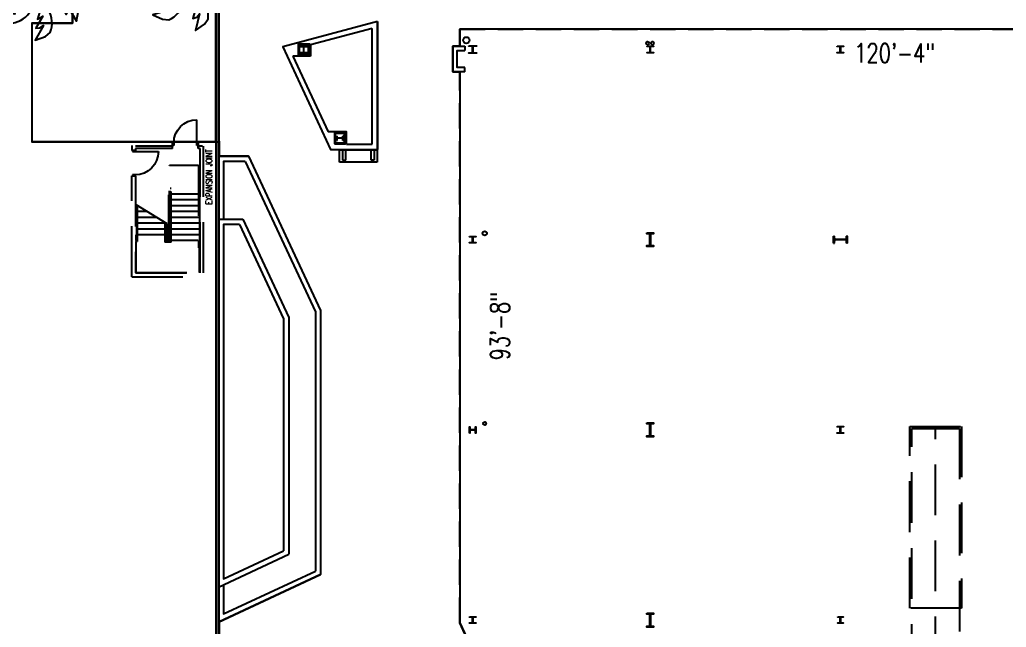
# Model space of a CAD drawing. Extents: x -13345 to 10098, y -1643 to 9113.
# Drawn here: x -11975 to -10108, y 2705 to 3855 of the extents above; entities that cross this region are included whole.
import ezdxf

# ---------------------------------------------------------------- set-up
doc = ezdxf.new("R2010")
doc.units = 0
doc.header["$LTSCALE"] = 192
doc.header["$MEASUREMENT"] = 0
for name, pattern in [('DASHED', [0.75, 0.5, -0.25]), ('DASHED2', [0.375, 0.25, -0.125]), ('pp0002$0$HIDDEN2', [0.1875, 0.125, -0.0625])]:
    doc.linetypes.add(name, pattern=pattern)
doc.layers.get('0').update_dxf_attribs({"linetype": 'CONTINUOUS'})
doc.layers.get('DEFPOINTS').update_dxf_attribs({"linetype": 'CONTINUOUS'})
for name, color, linetype in [('ARCH-DOORS-INTERIOR', 7, 'CONTINUOUS'), ('ARCH-FEATURES', 2, 'CONTINUOUS'), ('ARCH-OPENINGS-ABOVE', 1, 'DASHED'), ('ARCH-SITE-MISC', 8, 'CONTINUOUS'), ('ARCH-WALLS-EXTERIOR', 5, 'CONTINUOUS'), ('DIMENSIONS-TENANT', 7, 'CONTINUOUS'), ('EXPANSION-JOINT', 1, 'CONTINUOUS'), ('STRUCTURAL-COLUMNS', 3, 'CONTINUOUS'), ('TENANT-STOREFRONT-LEASELINE', 3, 'DASHED2'), ('UTILITIES-PLUMB', 2, 'CONTINUOUS')]:
    doc.layers.add(name, color=color, linetype=linetype)
doc.layers.add('COMMON AREA FILL', color=7, linetype='CONTINUOUS', true_color=0xdedede)
doc.styles.add('ATTR', font='romans.shx', dxfattribs={"width": 0.8, "height": 0.10401})
doc.styles.add('SIMPLEX', font='SIMPLEX.shx', dxfattribs={"width": 0.75})
doc.styles.get("Standard").update_dxf_attribs({"font": 'txt.shx', "width": 0.75})
doc.dimstyles.new('LP-SP-MP (without ticks)', dxfattribs={"dimscale": 0, "dimtxt": 36, "dimasz": 12, "dimexe": 8, "dimexo": 8, "dimgap": 8, "dimtad": 1, "dimdec": 0, "dimrnd": 0.0625, "dimzin": 3, "dimdsep": 46, "dimlunit": 4, "dimtxsty": 'Standard', "dimblk1": 'OBLIQUE', "dimblk2": 'OBLIQUE', "dimsah": 1, "dimcen": 0.5, "dimse1": 1, "dimse2": 1, "dimsd1": 1, "dimsd2": 1, "dimclrt": 256, "dimadec": 0, "dimazin": 0, "dimtfac": 6, "dimtdec": 0, "dimtofl": 0, "dimtmove": 0, "dimatfit": 3, "dimldrblk": 'OBLIQUE', "dimfxl": 1, "dimfrac": 2, "dimtolj": 1, "dimtzin": 3, "dimarcsym": 0})

# ---------------------------------------------------------------- blocks, each defined once
blk = doc.blocks.new('051200_053')
at = {"flags": 128}
blk.add_lwpolyline([(-6, 6.1), (6, 6.1), (6, 5.5), (0.9, 5.5, 0.414214), (0.2, 4.7), (0.2, -4.7, 0.414214), (0.9, -5.5), (6, -5.5), (6, -6.1), (-6, -6.1), (-6, -5.5), (-0.9, -5.5, 0.414214), (-0.2, -4.7), (-0.2, 4.7, 0.414214), (-0.9, 5.5), (-6, 5.5)], format="xyb", close=True, dxfattribs=at)
blk = doc.blocks.new('W-Wide Flange-Column - W12X65-1719971-Mall Level - Framing Plan')
at = {"layer": 'STRUCTURAL-COLUMNS'}
blk.add_blockref('051200_053', (0, 0), dxfattribs=at)
blk = doc.blocks.new('051200_179')
at = {"flags": 128}
blk.add_lwpolyline([(-6.6, 13.2), (6.6, 13.2), (6.6, 11.3), (1.3, 11.3, 0.414214), (0.5, 10.5), (0.5, -10.5, 0.414214), (1.3, -11.3), (6.6, -11.3), (6.6, -13.2), (-6.6, -13.2), (-6.6, -11.3), (-1.3, -11.3, 0.414214), (-0.5, -10.5), (-0.5, 10.5, 0.414214), (-1.3, 11.3), (-6.6, 11.3)], format="xyb", close=True, dxfattribs=at)
blk = doc.blocks.new('W-Wide Flange-Column - W24X250-1719972-Mall Level - Framing Plan')
at = {"layer": 'STRUCTURAL-COLUMNS'}
blk.add_blockref('051200_179', (0, 0), dxfattribs=at)
blk = doc.blocks.new('051200_177')
at = {"flags": 128}
blk.add_lwpolyline([(-6.5, 12.9), (6.5, 12.9), (6.5, 11.3), (1.2, 11.3, 0.414214), (0.4, 10.5), (0.4, -10.5, 0.414214), (1.2, -11.3), (6.5, -11.3), (6.5, -12.9), (-6.5, -12.9), (-6.5, -11.3), (-1.2, -11.3, 0.414214), (-0.4, -10.5), (-0.4, 10.5, 0.414214), (-1.2, 11.3), (-6.5, 11.3)], format="xyb", close=True, dxfattribs=at)
blk = doc.blocks.new('W-Wide Flange-Column - W24X207-1719975-Mall Level - Framing Plan')
at = {"layer": 'STRUCTURAL-COLUMNS'}
blk.add_blockref('051200_177', (0, 0), dxfattribs=at)
blk = doc.blocks.new('W12x58')
at = {"flags": 128}
blk.add_lwpolyline([(-5, 6.1), (5, 6.1), (5, 5.5), (0.9, 5.5, 0.414214), (0.2, 4.7), (0.2, -4.7, 0.414214), (0.9, -5.5), (5, -5.5), (5, -6.1), (-5, -6.1), (-5, -5.5), (-0.9, -5.5, 0.414214), (-0.2, -4.7), (-0.2, 4.7, 0.414214), (-0.9, 5.5), (-5, 5.5)], format="xyb", close=True, dxfattribs=at)
blk = doc.blocks.new('W-Wide Flange-Column - W12X58-1719969-Mall Level - Framing Plan')
at = {"layer": 'STRUCTURAL-COLUMNS'}
blk.add_blockref('W12x58', (0, 0), dxfattribs=at)
blk = doc.blocks.new('W12x72')
at = {"flags": 128}
blk.add_lwpolyline([(-6, 6.1), (6, 6.1), (6, 5.5), (0.9, 5.5, 0.414214), (0.2, 4.8), (0.2, -4.7, 0.414214), (0.9, -5.5), (6, -5.5), (6, -6.1), (-6, -6.1), (-6, -5.5), (-0.9, -5.5, 0.414214), (-0.2, -4.7), (-0.2, 4.8, 0.414214), (-0.9, 5.5), (-6, 5.5)], format="xyb", close=True, dxfattribs=at)
blk = doc.blocks.new('W14x90')
at = {"flags": 128}
blk.add_lwpolyline([(-7.3, 7), (7.3, 7), (7.3, 6.3), (0.9, 6.3, 0.414214), (0.2, 5.6), (0.2, -5.6, 0.414214), (0.9, -6.3), (7.3, -6.3), (7.3, -7), (-7.3, -7), (-7.3, -6.3), (-0.9, -6.3, 0.414214), (-0.2, -5.6), (-0.2, 5.6, 0.414214), (-0.9, 6.3), (-7.3, 6.3)], format="xyb", close=True, dxfattribs=at)
blk = doc.blocks.new('24x250 W-Shape End Elev')
at = {"linetype": 'Continuous'}
for p, q in [((-6.5925, 13.17), (-6.5925, 11.28)), ((-6.5925, 13.17), (6.5925, 13.17)), ((-6.5925, 11.28), (-2.16625, 11.28)), ((-0.52, -9.63375), (-0.52, 9.63375)), ((0.52, -9.63375), (0.52, 9.63375)), ((2.16625, 11.28), (6.5925, 11.28)), ((6.5925, 13.17), (6.5925, 11.28)), ((-6.5925, -13.17), (-6.5925, -11.28)), ((-6.5925, -11.28), (-2.16625, -11.28)), ((-6.5925, -13.17), (6.5925, -13.17)), ((2.16625, -11.28), (6.5925, -11.28)), ((6.5925, -13.17), (6.5925, -11.28))]:
    blk.add_line(p, q, dxfattribs=at)
for centre, start, end in [((-2.16625, 9.63375), 0, 90), ((2.16625, 9.63375), 90, 180), ((-2.16625, -9.63375), 270, 0), ((2.16625, -9.63375), 180, 270)]:
    blk.add_arc(centre, 1.64625, start, end, dxfattribs=at)
at = {"style": 'ATTR', "width": 0.8, "flags": 9}
blk.add_attdef('ESTCODE', (0, -13.17), '', height=0.0000659, dxfattribs=at)
blk = doc.blocks.new('12x087 W-Shape End Elev')
at = {"linetype": 'Continuous'}
for p, q in [((-6.0625, 12.53), (6.0625, 12.53)), ((-6.0625, 12.53), (-6.0625, 11.72)), ((-6.0625, 11.72), (-1.040625, 11.72)), ((-6.0625, 0.81), (-1.040625, 0.81)), ((-6.0625, 0), (-6.0625, 0.81)), ((-6.0625, 0), (6.0625, 0)), ((-0.2575, 1.593125), (-0.2575, 10.936875)), ((0.2575, 1.593125), (0.2575, 10.936875)), ((1.040625, 11.72), (6.0625, 11.72)), ((1.040625, 0.81), (6.0625, 0.81)), ((6.0625, 12.53), (6.0625, 11.72)), ((6.0625, 0), (6.0625, 0.81))]:
    blk.add_line(p, q, dxfattribs=at)
for centre, start, end in [((-1.040625, 10.936875), 0, 90), ((-1.040625, 1.593125), 270, 0), ((1.040625, 10.936875), 90, 180), ((1.040625, 1.593125), 180, 270)]:
    blk.add_arc(centre, 0.783125, start, end, dxfattribs=at)
at = {"style": 'ATTR', "width": 0.8, "flags": 9}
blk.add_attdef('ESTCODE', (0, 0), '', height=0.003133, dxfattribs=at)
blk = doc.blocks.new('12x040 W-Shape End Elev')
at = {"linetype": 'Continuous'}
for p, q in [((-4.0025, 11.94), (4.0025, 11.94)), ((-4.0025, 11.94), (-4.0025, 11.425)), ((-4.0025, 11.425), (-0.89375, 11.425)), ((-4.0025, 0.515), (-0.89375, 0.515)), ((-4.0025, 0), (-4.0025, 0.515)), ((-4.0025, 0), (4.0025, 0)), ((-0.1475, 1.26125), (-0.1475, 10.67875)), ((0.1475, 1.26125), (0.1475, 10.67875)), ((0.89375, 11.425), (4.0025, 11.425)), ((0.89375, 0.515), (4.0025, 0.515)), ((4.0025, 11.94), (4.0025, 11.425)), ((4.0025, 0), (4.0025, 0.515))]:
    blk.add_line(p, q, dxfattribs=at)
for centre, start, end in [((-0.89375, 10.67875), 0, 90), ((-0.89375, 1.26125), 270, 0), ((0.89375, 10.67875), 90, 180), ((0.89375, 1.26125), 180, 270)]:
    blk.add_arc(centre, 0.74625, start, end, dxfattribs=at)
at = {"style": 'ATTR', "width": 0.8, "flags": 9}
blk.add_attdef('ESTCODE', (0, 0), '', height=0.00636, dxfattribs=at)
blk = doc.blocks.new('329343_02')
at = {"flags": 128}
for points in [[(-36.8, 41.6), (0, 0), (-11.2, 43.1), (-7.4, 76.6), (-22.3, 64.1), (-7.4, 104.7), (-19.6, 102), (-29.6, 92.1), (-12.2, 143), (-41.7, 126.2), (-54.6, 110.3), (-54.6, 110.3, 0.229515), (-36.8, 41.6)], [(17.6, 52.6), (0, 0), (31.7, 31.2), (62.6, 44.7), (44.4, 51.4), (87, 58.8), (78.5, 68), (65, 71.7), (117.7, 82.1), (88.4, 99.2), (68.3, 102.4), (68.3, 102.4, 0.229515), (17.6, 52.6)], [(-54.4, -11), (0, 0), (-42.9, 11.9), (-70.1, 31.8), (-66.7, 12.8), (-94.4, 45.9), (-98.1, 34), (-94.6, 20.4), (-129.9, 60.9), (-130.1, 27), (-122.8, 7.9), (-122.8, 7.9, 0.229515), (-54.4, -11)], [(-17.6, -52.6), (0, 0), (-31.7, -31.2), (-62.6, -44.7), (-44.4, -51.4), (-87, -58.8), (-78.5, -68), (-65, -71.7), (-117.7, -82.1), (-88.4, -99.2), (-68.3, -102.4), (-68.3, -102.4, 0.229515), (-17.6, -52.6)], [(54.4, 11), (0, 0), (42.9, -11.9), (70.1, -31.8), (66.7, -12.8), (94.4, -45.9), (98.1, -34), (94.6, -20.4), (129.9, -60.9), (130.1, -27), (122.8, -7.9), (122.8, -7.9, 0.229515), (54.4, 11)], [(36.8, -41.6), (0, 0), (11.2, -43.1), (7.4, -76.6), (22.3, -64.1), (7.4, -104.7), (19.6, -102), (29.6, -92.1), (12.2, -143), (41.7, -126.2), (54.6, -110.3), (54.6, -110.3, 0.229515), (36.8, -41.6)]]:
    blk.add_lwpolyline(points, format="xyb", close=True, dxfattribs=at)
blk = doc.blocks.new('*D389')
at = {"layer": 'DEFPOINTS', "color": 0, "transparency": 16777216}
for p in [(-11142.2, 3837), (-11040, 3837), (-11142.2, 2713.4)]:
    blk.add_point(p, dxfattribs=at)
at = {"layer": 'DIMENSIONS-TENANT', "transparency": 16777216, "insert": (-11066, 3275.2), "char_height": 36, "attachment_point": 5, "rotation": 90}
blk.add_mtext('\\A1;93\'-8"', dxfattribs=at)
blk = doc.blocks.new('_OBLIQUE')
at = {"color": 0, "linetype": 'ByBlock'}
blk.add_line((-0.5, -0.5), (0.5, 0.5), dxfattribs=at)
blk = doc.blocks.new('*D390')
at = {"layer": 'DEFPOINTS', "color": 0, "transparency": 16777216}
for p in [(-11142.2, 3837), (-9698.3, 3837), (-9698.3, 3766)]:
    blk.add_point(p, dxfattribs=at)
at = {"layer": 'DIMENSIONS-TENANT', "transparency": 16777216, "insert": (-10319.4, 3792), "char_height": 36, "attachment_point": 5}
blk.add_mtext('\\A1;120\'-4"', dxfattribs=at)
blk = doc.blocks.new('*D391')
at = {"layer": 'DEFPOINTS', "color": 0, "transparency": 16777216}
for p in [(-11142.2, 2713.4), (-10722.7, 1921.8), (-10764.1, 1902.5)]:
    blk.add_point(p, dxfattribs=at)
at = {"layer": 'DIMENSIONS-TENANT', "transparency": 16777216, "insert": (-10928.7, 2425.2), "char_height": 36, "attachment_point": 5, "rotation": 295}
blk.add_mtext('\\A1;74\'-7"', dxfattribs=at)

msp = doc.modelspace()

# ---------------------------------------------------------------- linework, layer by layer
at = {"layer": 'ARCH-DOORS-INTERIOR'}
for p, q in [((-11639.4, 3621.8), (-11639.4, 3665.8)), ((-11685.4, 3616.8), (-11685.4, 3621.8)), ((-11685.4, 3621.8), (-11683.4, 3621.8)), ((-11683.4, 3621.8), (-11683.4, 3616.8)), ((-11639.4, 3616.8), (-11639.4, 3621.8)), ((-11639.4, 3621.8), (-11637.4, 3621.8)), ((-11637.4, 3621.8), (-11637.4, 3616.8)), ((-11761.4, 3607.5), (-11761.4, 3605.5)), ((-11756.4, 3607.5), (-11761.4, 3607.5)), ((-11761.4, 3605.5), (-11756.4, 3605.5)), ((-11756.5, 3605.5), (-11712.5, 3605.5)), ((-11756.4, 3605.5), (-11756.4, 3607.5)), ((-11683.4, 3616.8), (-11685.4, 3616.8)), ((-11637.4, 3616.8), (-11639.4, 3616.8)), ((-11761.4, 3561.5), (-11761.4, 3559.5)), ((-11756.4, 3561.5), (-11761.4, 3561.5)), ((-11761.4, 3559.5), (-11756.4, 3559.5)), ((-11756.4, 3559.5), (-11756.4, 3561.5))]:
    msp.add_line(p, q, dxfattribs=at)
at = {"layer": 'ARCH-DOORS-INTERIOR', "extrusion": (0, 0, -1)}
for centre, start, end in [((11639.4, 3621.8), 0, 90), ((11756.5, 3605.5), 180, 270)]:
    msp.add_arc(centre, 44, start, end, dxfattribs=at)
at = {"layer": 'ARCH-FEATURES'}
for p, q in [((-11297.9, 3851.8), (-11297.9, 3609.3)), ((-11307.9, 3619.3), (-11307.9, 3838.7)), ((-11477.1, 3803.8), (-11386.5, 3609.3)), ((-11424.8, 3807.4), (-11424.8, 3786.4)), ((-11458, 3786.4), (-11391.2, 3643.2)), ((-11424.8, 3786.4), (-11458, 3786.4)), ((-11386.5, 3609.3), (-11297.9, 3609.3)), ((-11369.7, 3585.3), (-11369.7, 3608.8)), ((-11369.7, 3608.8), (-11298.2, 3608.8)), ((-11356.6, 3619.3), (-11307.9, 3619.3)), ((-11298.2, 3608.8), (-11298.2, 3585.3)), ((-11548.2, 3587), (-11415.4, 3302.3)), ((-11541.8, 3597), (-11405.4, 3304.5)), ((-11298.2, 3585.3), (-11369.7, 3585.3)), ((-11598.9, 3477.7), (-11552.4, 3477.7)), ((-11552.4, 3477.7), (-11465.4, 3291.2)), ((-11558.8, 3467.7), (-11475.4, 3289)), ((-11405.4, 3304.5), (-11405.4, 2805.3)), ((-11475.4, 3289), (-11475.4, 2849.9)), ((-11465.4, 3291.2), (-11465.4, 2843.5)), ((-11415.4, 3302.3), (-11415.4, 2811.6)), ((-11598.9, 2781.2), (-11465.4, 2843.5))]:
    msp.add_line(p, q, dxfattribs=at)
for points in [[(-11297.9, 3851.8), (-11477.1, 3803.8)], [(-11307.9, 3838.7), (-11424.8, 3807.4)], [(-11356.6, 3619.3), (-11356.6, 3643.2), (-11391.2, 3643.2)], [(-11541.8, 3597), (-11598.9, 3597), (-11598.9, 2715), (-11405.4, 2805.3)], [(-11548.2, 3587), (-11588.9, 3587), (-11588.9, 3477.7)], [(-11558.8, 3467.7), (-11588.9, 3467.7), (-11588.9, 2796.9), (-11475.4, 2849.9)], [(-11588.9, 2785.9), (-11588.9, 2730.7), (-11415.4, 2811.6)]]:
    msp.add_lwpolyline(points, dxfattribs=at)
for points in [[(-11447.6, 3809.2), (-11426.8, 3809.2), (-11426.8, 3788.4), (-11447.6, 3788.4)], [(-11379.3, 3620.4), (-11358.6, 3620.4), (-11358.6, 3641.2), (-11379.3, 3641.2)]]:
    msp.add_lwpolyline(points, close=True, dxfattribs=at)
at = {"layer": 'ARCH-FEATURES', "linetype": 'pp0002$0$HIDDEN2'}
for points in [[(-11363.9, 3609.3), (-11363.9, 3589.3), (-11357.9, 3589.3), (-11357.9, 3609.3)], [(-11303.9, 3609.3), (-11303.9, 3589.3), (-11309.9, 3589.3), (-11309.9, 3609.3)]]:
    msp.add_lwpolyline(points, dxfattribs=at)
at = {"layer": 'ARCH-OPENINGS-ABOVE', "transparency": 33554687}
for p, q in [((-11685.4, 3624.3), (-11762.4, 3624.3)), ((-11685.4, 3617.8), (-11685.4, 3624.3)), ((-11637.4, 3611.5), (-11637.4, 3624.3)), ((-11637.4, 3624.3), (-11629.2, 3624.3)), ((-11762.7, 3616.8), (-11762.7, 3607.5)), ((-11755.4, 3607.5), (-11762.4, 3607.5)), ((-11685.4, 3615.8), (-11755.4, 3615.8)), ((-11755.4, 3611.5), (-11755.4, 3607.5)), ((-11685.4, 3611.5), (-11755.4, 3611.5)), ((-11685.4, 3611.5), (-11685.4, 3617.3)), ((-11629.2, 3615.8), (-11637.4, 3615.8)), ((-11633.4, 3611.5), (-11637.4, 3611.5)), ((-11633.4, 3375.8), (-11633.4, 3611.5)), ((-11626.8, 3375.8), (-11626.8, 3616.8)), ((-11691.4, 3435.5), (-11691.4, 3580)), ((-11691.4, 3580), (-11636.4, 3580)), ((-11636.4, 3580), (-11636.4, 3423.5)), ((-11762.7, 3368.5), (-11762.7, 3559.5)), ((-11755.4, 3559.5), (-11762.4, 3559.5)), ((-11755.4, 3559.5), (-11755.4, 3375.8)), ((-11689.9, 3435.5), (-11689.9, 3536)), ((-11688.4, 3536), (-11689.9, 3536)), ((-11688.4, 3434), (-11688.4, 3536)), ((-11636.4, 3536), (-11634.9, 3536)), ((-11634.9, 3536), (-11634.9, 3425)), ((-11692.9, 3435.5), (-11692.9, 3523.5)), ((-11691.4, 3523.5), (-11692.9, 3523.5)), ((-11691.5, 3514), (-11690, 3514)), ((-11691.4, 3525), (-11690, 3525)), ((-11636.4, 3525), (-11688.4, 3525)), ((-11636.4, 3514), (-11688.4, 3514)), ((-11695.9, 3469.1), (-11754.4, 3504.9)), ((-11753.9, 3504.6), (-11753.9, 3437)), ((-11752.4, 3503.6), (-11752.4, 3435.5)), ((-11733.4, 3492), (-11752.4, 3492)), ((-11691.5, 3503), (-11690, 3503)), ((-11691.5, 3492), (-11690, 3492)), ((-11636.4, 3503), (-11688.4, 3503)), ((-11636.4, 3492), (-11688.4, 3492)), ((-11715.4, 3481), (-11752.4, 3481)), ((-11700.4, 3471.9), (-11700.4, 3434)), ((-11691.5, 3481), (-11690, 3481)), ((-11636.4, 3481), (-11688.4, 3481)), ((-11700.4, 3470), (-11752.4, 3470)), ((-11700.4, 3459), (-11752.4, 3459)), ((-11698.9, 3470.9), (-11698.9, 3435.5)), ((-11697.4, 3470), (-11698.9, 3470)), ((-11697.4, 3459), (-11698.9, 3459)), ((-11697.4, 3470), (-11697.4, 3446.5)), ((-11695.9, 3469.1), (-11695.9, 3435.5)), ((-11691.5, 3470), (-11690, 3470)), ((-11691.4, 3459), (-11690, 3459)), ((-11636.4, 3470), (-11688.4, 3470)), ((-11636.4, 3459), (-11688.4, 3459)), ((-11755.4, 3437), (-11753.9, 3437)), ((-11755.4, 3435.5), (-11752.4, 3435.5)), ((-11754.4, 3437), (-11754.4, 3448)), ((-11753.9, 3448), (-11754.4, 3448)), ((-11754.4, 3377), (-11754.4, 3435.5)), ((-11700.4, 3448), (-11752.4, 3448)), ((-11697.4, 3448), (-11698.9, 3448)), ((-11689.9, 3435.5), (-11698.9, 3435.5)), ((-11695.9, 3446.5), (-11697.4, 3446.5)), ((-11691.4, 3448), (-11690, 3448)), ((-11691.4, 3437), (-11690, 3437)), ((-11636.4, 3448), (-11688.4, 3448)), ((-11636.4, 3437), (-11688.4, 3437)), ((-11634.9, 3437), (-11634.4, 3437)), ((-11634.4, 3425), (-11634.4, 3437)), ((-11688.4, 3434), (-11700.4, 3434)), ((-11633.4, 3423.5), (-11636.4, 3423.5)), ((-11633.4, 3425), (-11634.9, 3425)), ((-11634.4, 3377), (-11634.4, 3423.5)), ((-11762.4, 3368.5), (-11629.2, 3368.5)), ((-11755.4, 3375.8), (-11633.4, 3375.8)), ((-11754.4, 3377), (-11634.4, 3377))]:
    msp.add_line(p, q, dxfattribs=at)
at = {"layer": 'ARCH-OPENINGS-ABOVE'}
msp.add_lwpolyline([(-10290.9, 3085.5), (-10192.9, 3085.5), (-10192.9, 2741.5), (-10290.9, 2741.5)], close=True, dxfattribs=at)
for points in [[(-10287, 2614.8), (-10287, 3081.3), (-10196.9, 3081.3), (-10196.9, 2644.1)], [(-10241.9, 2629.4), (-10241.9, 3081.3)]]:
    msp.add_lwpolyline(points, dxfattribs=at)
at = {"layer": 'ARCH-SITE-MISC'}
for p, q in [((-11874.7, 3848.5), (-11874.7, 4003.9)), ((-11951.8, 3848.5), (-11874.7, 3848.5))]:
    msp.add_line(p, q, dxfattribs=at)
at = {"layer": 'ARCH-WALLS-EXTERIOR'}
for p, q in [((-11132.4, 3805.3), (-11132.4, 3796.8)), ((-11132.4, 3756.3), (-11132.4, 3764.8))]:
    msp.add_line(p, q, dxfattribs=at)
for points in [[(-11445.9, 3790), (-11428.4, 3790), (-11428.4, 3807.5), (-11445.9, 3807.5)], [(-11377.7, 3622), (-11360.2, 3622), (-11360.2, 3639.5), (-11377.7, 3639.5)]]:
    msp.add_lwpolyline(points, close=True, dxfattribs=at)
for points in [[(-11132.4, 3756.3), (-11155.4, 3756.3), (-11155.4, 3805.3), (-11132.4, 3805.3)], [(-11132.4, 3764.8), (-11146.9, 3764.8), (-11146.9, 3796.8), (-11132.4, 3796.8)], [(-11951.8, 3.3), (-11593.9, 3.3), (-11593.9, 356.3), (-11602.9, 356.3), (-11602.9, 1451.3), (-11692.9, 1451.3), (-11692.9, 1784.3), (-11602.9, 1784.3), (-11602.9, 3624.3), (-11951.8, 3624.3)]]:
    msp.add_lwpolyline(points, dxfattribs=at)
at = {"layer": 'COMMON AREA FILL'}
for points in [[(-11874.7, 3909.9), (-11874.7, 3848.5), (-11951.8, 3848.5), (-11951.8, 3624.3), (-11597.4, 3624.3), (-11597.4, 3625), (-11597.4, 3597), (-11541.8, 3597), (-11405.4, 3304.5), (-11405.4, 2805.3), (-11597.5, 2715.7), (-11602.9, 356.3)], [(-9698.3, 3837), (-10195.1, 3837), (-11142.2, 3837), (-11142.2, 3805.3), (-11155.4, 3805.3), (-11155.4, 3756.3), (-11142.2, 3756.3), (-11142.2, 2713.4), (-10764.1, 1902.5), (-8649.6, 1902.5)]]:
    msp.add_lwpolyline(points, dxfattribs=at)
msp.add_lwpolyline([(-11297.9, 3851.8), (-11477.1, 3803.8), (-11386.5, 3609.3), (-11297.9, 3609.3)], close=True, dxfattribs=at)
at = {"layer": 'EXPANSION-JOINT'}
msp.add_line((-11597.4, 361.8), (-11597.4, 3625), dxfattribs=at)
for points in [[(-11604.5, 3896.6), (-11604.4, 3624.3)], [(-11602.9, 3624.3), (-11602.9, 3896.6)], [(-11598.9, 3625), (-11598.9, 3896.6)], [(-11597.4, 3625), (-11597.4, 3896.6)], [(-11951.8, 3.3), (-11593.9, 3.3), (-11593.9, 356.3), (-11602.9, 356.3), (-11602.9, 3624.3)], [(-11589.9, -323.2), (-11589.9, 360.3), (-11598.9, 360.3), (-11598.9, 3625)]]:
    msp.add_lwpolyline(points, dxfattribs=at)
at = {"layer": 'TENANT-STOREFRONT-LEASELINE'}
for p, q in [((-11142.2, 3805.3), (-11142.2, 3837)), ((-11142.2, 3837), (-9698.3, 3837)), ((-11155.4, 3756.3), (-11155.4, 3805.3)), ((-11155.4, 3805.3), (-11142.2, 3805.3)), ((-11142.2, 3756.3), (-11155.4, 3756.3)), ((-11142.2, 2713.4), (-11142.2, 3756.3)), ((-10764.1, 1902.5), (-11142.2, 2713.4))]:
    msp.add_line(p, q, dxfattribs=at)
at = {"layer": 'UTILITIES-PLUMB'}
for centre, radius in [((-11129.9, 3816.4), 6), ((-10786.9, 3810.8), 3), ((-10777.6, 3810.8), 3), ((-11094.9, 3450.8), 4), ((-11094.9, 3090.8), 3)]:
    msp.add_circle(centre, radius, dxfattribs=at)

# ---------------------------------------------------------------- block references
at = {"layer": 'ARCH-FEATURES'}
for p, xscale, yscale, rotation in [((-11937.7, 3902), 0.5999999999999992, 0.5999999999999992, 349.9999999999998), ((-11656.9, 3919.9), 0.6000000000000003, 0.6000000000000003, 4.999999999999997)]:
    msp.add_blockref('329343_02', p, dxfattribs=dict(at, xscale=xscale, yscale=yscale, rotation=rotation))
at = {"layer": 'STRUCTURAL-COLUMNS'}
for name, p in [('12x087 W-Shape End Elev', (-11437.2, 3792.5)), ('W14x90', (-11117.9, 3798.8)), ('W12x72', (-10781.9, 3798.8)), ('W-Wide Flange-Column - W12X65-1719971-Mall Level - Framing Plan', (-10422, 3798.8)), ('W-Wide Flange-Column - W12X65-1719971-Mall Level - Framing Plan', (-11117.9, 3438.8)), ('W-Wide Flange-Column - W24X207-1719975-Mall Level - Framing Plan', (-10782, 3438.8)), ('W-Wide Flange-Column - W24X250-1719972-Mall Level - Framing Plan', (-10782, 3078.8)), ('W-Wide Flange-Column - W12X65-1719971-Mall Level - Framing Plan', (-10422, 3078.8)), ('W-Wide Flange-Column - W24X250-1719972-Mall Level - Framing Plan', (-10782, 2718.8)), ('W-Wide Flange-Column - W12X65-1719971-Mall Level - Framing Plan', (-11118, 2718.8)), ('W-Wide Flange-Column - W12X58-1719969-Mall Level - Framing Plan', (-10422, 2718.8))]:
    msp.add_blockref(name, p, dxfattribs=at)
at = {"layer": 'STRUCTURAL-COLUMNS', "rotation": 90}
for name, p in [('12x040 W-Shape End Elev', (-11363, 3630.8)), ('24x250 W-Shape End Elev', (-10421.9, 3438.8)), ('W-Wide Flange-Column - W12X65-1719971-Mall Level - Framing Plan', (-11117.9, 3078.8))]:
    msp.add_blockref(name, p, dxfattribs=at)

# ---------------------------------------------------------------- texts
at = {"layer": 'EXPANSION-JOINT', "insert": (-11622.7, 3557.6), "char_height": 12, "attachment_point": 2, "rotation": 90, "style": 'SIMPLEX'}
msp.add_mtext_dynamic_manual_height_columns('\\pt108;EXPANSION JOINT', width=127.249, gutter_width=90, heights=[0], dxfattribs=at)

# ---------------------------------------------------------------- dimensions: what is measured, and where the dimension line sits
at = {"layer": 'DIMENSIONS-TENANT'}
dim = msp.add_linear_dim(base=(-11040, 3837), p1=(-11142.2, 2713.4), p2=(-11142.2, 3837), angle=90, dimstyle='LP-SP-MP (without ticks)', override={"dimscale": 1}, dxfattribs=at)
dim.commit()
dim.dimension.update_dxf_attribs({"geometry": '*D389', "text_midpoint": (-11066, 3275.2)})
dim = msp.add_linear_dim(base=(-9698.3, 3766), p1=(-11142.2, 3837), p2=(-9698.3, 3837), dimstyle='LP-SP-MP (without ticks)', override={"dimscale": 1}, dxfattribs=at)
dim.commit()
dim.dimension.update_dxf_attribs({"geometry": '*D390', "text_midpoint": (-10319.4, 3766), "dimtype": 160})
dim = msp.add_linear_dim(base=(-10722.7, 1921.8), p1=(-11142.2, 2713.4), p2=(-10764.1, 1902.5), angle=295, dimstyle='LP-SP-MP (without ticks)', override={"dimscale": 1}, dxfattribs=at)
dim.commit()
dim.dimension.update_dxf_attribs({"geometry": '*D391', "text_midpoint": (-10952.3, 2414.2), "dimtype": 161})

doc.saveas('drawing.dxf')
